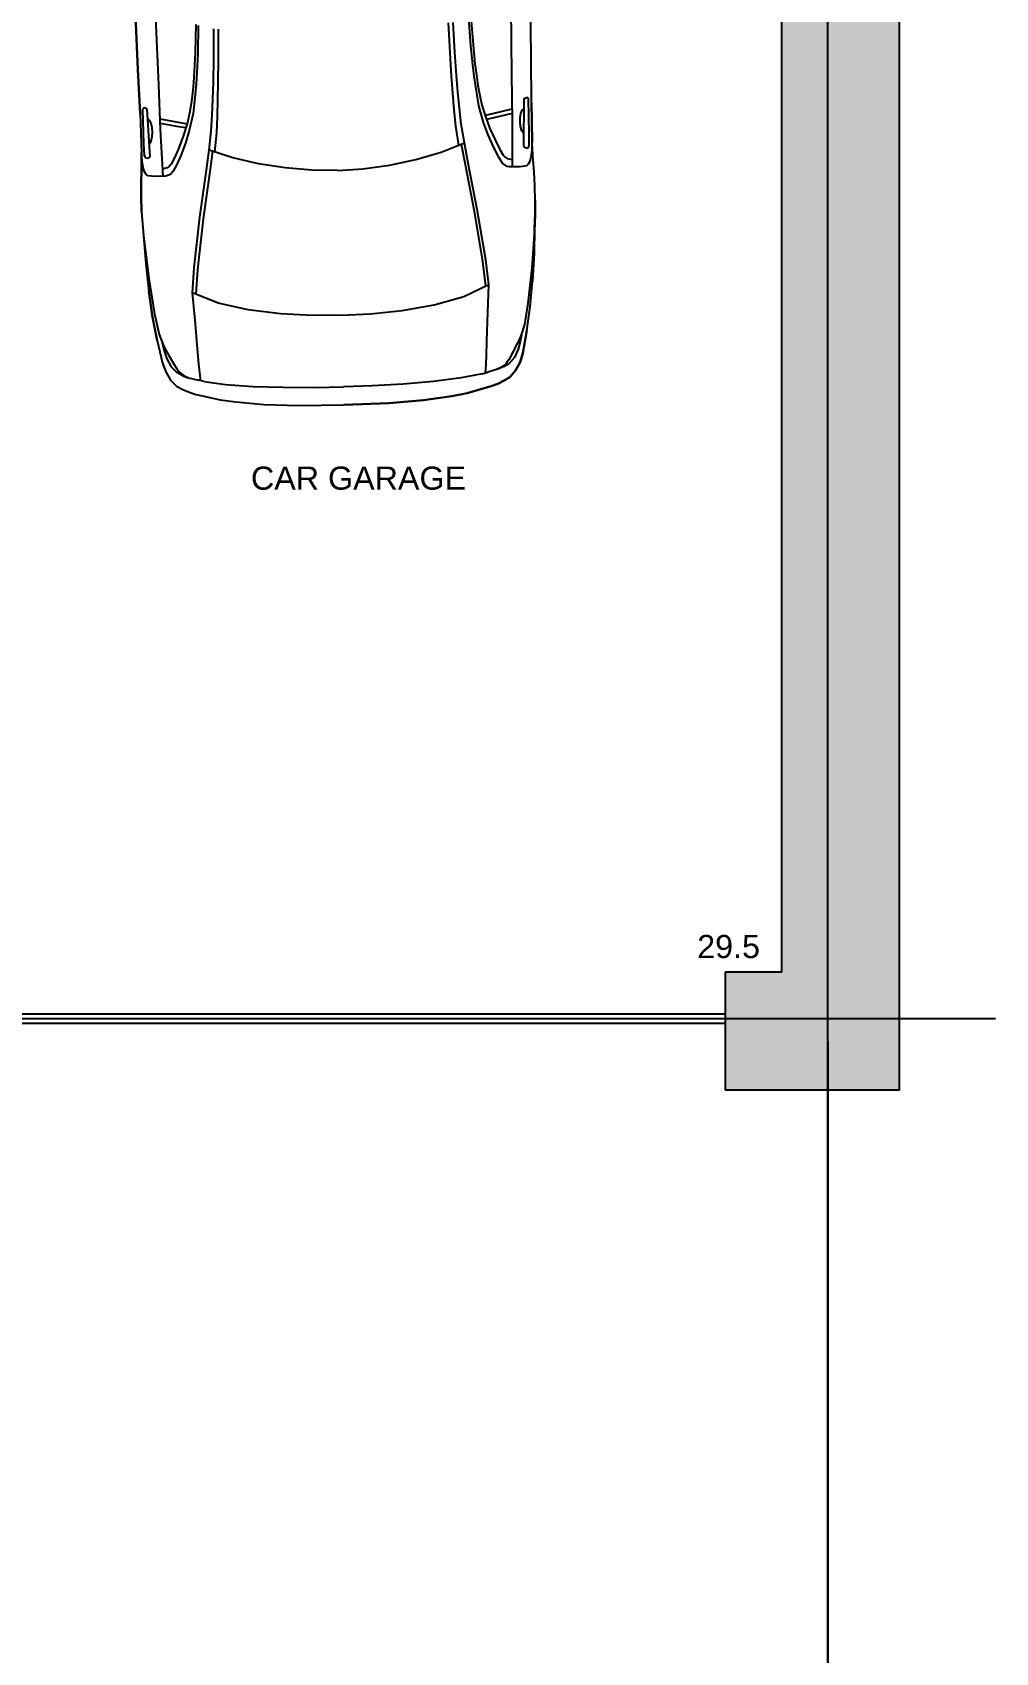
# Model space of a CAD drawing. Header units: millimetres. Extents: x 11159 to 50121, y 18346 to 37577.
# Drawn here: x 24991 to 29161, y 23811 to 30825 of the extents above; entities that cross this region are included whole.
import ezdxf

# ---------------------------------------------------------------- set-up
doc = ezdxf.new("R2010")
doc.units = ezdxf.units.MM
for name, color, linetype in [('area', 1, 'Continuous'), ('axis', 40, 'Continuous'), ('dim', 7, 'Continuous'), ('furniture', 34, 'Continuous'), ('HATCH', 8, 'Continuous'), ('wall', 5, 'Continuous')]:
    doc.layers.add(name, color=color, linetype=linetype)
doc.styles.add('KOTE', font='romrust.shx', dxfattribs={"width": 0.8})
doc.styles.get("Standard").update_dxf_attribs({"font": 'arial.ttf'})
doc.dimstyles.new('ayala 50', dxfattribs={"dimscale": 50, "dimtxt": 2.5, "dimasz": 1, "dimexe": 1, "dimexo": 2, "dimgap": 1, "dimtad": 1, "dimdec": 0, "dimzin": 9, "dimdsep": 46, "dimtxsty": 'KOTE', "dimblk": 'ARCHTICK', "dimcen": 0, "dimdle": 1, "dimclrd": 4, "dimclre": 4, "dimclrt": 3, "dimadec": 0, "dimazin": 0, "dimtfac": 0.666667, "dimtdec": 0, "dimtix": 1, "dimtmove": 2, "dimatfit": 0, "dimfxl": 1, "dimtvp": 1, "dimtolj": 1, "dimarcsym": 0})

# ---------------------------------------------------------------- blocks, each defined once
blk = doc.blocks.new('mers')
at = {"color": 0, "linetype": 'Continuous'}
for p, q in [((571.6, 1782.4), (386.9, 1591.3)), ((386.9, 1591.3), (571.6, 1782.4)), ((602.7, 1690.7), (399.7, 1481.2)), ((386.9, 1591.3), (254.9, 1453.6)), ((254.9, 1453.6), (386.9, 1591.3)), ((399.7, 1481.2), (264.1, 1341.6)), ((700.1, 1542.7), (610.8, 1461.9)), ((704.2, 1531.5), (614.9, 1450.7)), ((646.2, 1384.2), (740.1, 1472.8)), ((254.9, 1453.6), (135.7, 1331.4)), ((254.9, 1453.6), (136.7, 1332.5)), ((148.3, 1292.7), (289.9, 1444.1)), ((170.4, 1350.4), (275.5, 1456.4)), ((261.8, 1408.7), (260.2, 1412.4)), ((261.5, 1401.8), (261.8, 1408.7)), ((275.5, 1456.4), (281.3, 1459.1)), ((285.5, 1455.4), (281.3, 1459.1)), ((289.9, 1444.1), (285.5, 1455.4)), ((548.2, 1407.7), (510.5, 1376.6)), ((610.8, 1461.9), (548.2, 1407.7)), ((614.9, 1450.7), (552.4, 1396.5)), ((659.2, 1367.8), (753.4, 1457.6)), ((264.1, 1341.6), (125.1, 1194.9)), ((137.1, 1314.5), (170.4, 1350.4)), ((186.6, 1333.7), (191.7, 1333.8)), ((191.7, 1333.8), (201, 1336.5)), ((201, 1336.5), (218, 1346.5)), ((218, 1346.5), (231.7, 1358.3)), ((231.7, 1358.3), (245.5, 1372.8)), ((245.5, 1372.8), (256.5, 1387.9)), ((256.5, 1387.9), (261.5, 1401.8)), ((283.6, 1361.6), (328.1, 1294.2)), ((296.2, 1374.6), (340.8, 1307.2)), ((477.8, 1336.4), (412.2, 1285.9)), ((473.7, 1347.6), (438.5, 1321.8)), ((510.5, 1376.6), (473.7, 1347.6)), ((514.6, 1365.4), (477.8, 1336.4)), ((552.4, 1396.5), (514.6, 1365.4)), ((571.3, 1315.6), (646.2, 1384.2)), ((584.1, 1298.7), (659.2, 1367.8)), ((79.4, 1279.7), (39.6, 1243.3)), ((39.6, 1243.3), (79.4, 1279.7)), ((112.7, 1310.4), (79.4, 1279.7)), ((79.4, 1279.7), (112.7, 1310.4)), ((81.6, 1252.1), (84.8, 1265.3)), ((84.8, 1265.3), (94, 1282.3)), ((94, 1282.3), (112, 1306.1)), ((112, 1306.1), (135.7, 1331.4)), ((136.7, 1332.5), (112.7, 1310.4)), ((112.7, 1310.4), (136.7, 1332.5)), ((131.1, 1302.7), (132.5, 1307.8)), ((136.8, 1294.6), (131.1, 1302.7)), ((132.5, 1307.8), (137.1, 1314.5)), ((136.8, 1294.6), (148.3, 1292.7)), ((362.2, 1274.9), (311.7, 1250.1)), ((328.1, 1294.2), (346.4, 1267.2)), ((340.8, 1307.2), (362.4, 1275.1)), ((412.2, 1285.9), (347.3, 1247.3)), ((403.1, 1298.2), (362.2, 1274.9)), ((438.5, 1321.8), (403.1, 1298.2)), ((464.7, 1221.5), (517.5, 1267.6)), ((517.5, 1267.6), (571.3, 1315.6)), ((529.8, 1249.5), (584.1, 1298.7)), ((-2.8, 1202.6), (-48.3, 1157)), ((-48.3, 1157), (-2.8, 1202.6)), ((39.6, 1243.3), (-2.8, 1202.6)), ((-2.8, 1202.6), (39.6, 1243.3)), ((82.5, 1242.8), (81.6, 1252.1)), ((99.9, 1219.1), (82.5, 1242.8)), ((134.2, 1186.3), (99.9, 1219.1)), ((164.8, 1206.1), (146.7, 1217.6)), ((175.2, 1204.2), (164.8, 1206.1)), ((187.5, 1205.2), (175.2, 1204.2)), ((214.8, 1212.7), (187.5, 1205.2)), ((243.3, 1200.1), (199.9, 1185.1)), ((258.2, 1227.7), (214.8, 1212.7)), ((296.8, 1222.5), (243.3, 1200.1)), ((311.7, 1250.1), (258.2, 1227.7)), ((347.3, 1247.3), (296.8, 1222.5)), ((411.5, 1177.1), (464.8, 1221.5)), ((422, 1154.5), (476.1, 1201.1)), ((476.1, 1201.1), (529.8, 1249.5)), ((-48.3, 1157), (-85.5, 1117.5)), ((-48.3, 1157), (-85.5, 1117.5)), ((142.2, 1182.2), (134.2, 1186.3)), ((149.9, 1178.5), (142.2, 1182.2)), ((160.3, 1176.6), (149.9, 1178.5)), ((172.6, 1177.6), (160.3, 1176.6)), ((199.9, 1185.1), (172.6, 1177.6)), ((273.9, 1075.2), (345.8, 1126.9)), ((345.8, 1126.9), (411.5, 1177.1)), ((391.6, 1029.8), (345.8, 1126.9)), ((356.9, 1103.4), (422, 1154.5)), ((-118.5, 1079.7), (-237.8, 934.7)), ((-129.9, 1065.9), (-201.3, 988.1)), ((-129.9, 1065.9), (-201.3, 988.1)), ((-130.8, 1064.9), (-130.5, 1064.6)), ((-85.5, 1117.5), (-129.9, 1065.9)), ((-85.5, 1117.5), (-118.5, 1079.7)), ((106.8, 956.1), (273.9, 1075.2)), ((279.6, 1061.3), (112, 941.3)), ((352.1, 1113.5), (279.6, 1061.3)), ((-201.3, 988.1), (-279, 895.2)), ((-201.3, 988.1), (-279, 895.2)), ((449.3, 931.1), (391.6, 1029.8)), ((-237.8, 934.7), (-331.6, 811.8)), ((-68.9, 823.9), (106.8, 956.1)), ((112, 941.3), (-64.3, 808.2)), ((515.8, 834.6), (449.3, 931.1)), ((-348.2, 807.6), (-279, 895.2)), ((-279, 895.2), (-348.1, 807.6)), ((-348.1, 807.6), (-408.9, 724)), ((-408.9, 724), (-348.1, 807.6)), ((-331.6, 811.8), (-383.9, 735.4)), ((-153.4, 754.5), (-68.9, 823.9)), ((-64.3, 808.2), (-147.1, 740.1)), ((588, 744), (515.8, 834.6)), ((-408.9, 724), (-463.7, 640.2)), ((-408.9, 724), (-463.7, 640.2)), ((-383.9, 735.4), (-403.9, 692.2)), ((-231.2, 665.6), (-153.4, 754.5)), ((-109, 643.1), (-152.9, 754.9)), ((662.9, 662.9), (588, 744)), ((1367.8, 659.2), (1457.6, 753.4)), ((1384.2, 646.2), (1472.8, 740.1)), ((1531.5, 704.2), (1450.7, 614.9)), ((-463.7, 640.2), (-481.4, 603.8)), ((-463.7, 640.2), (-481.4, 603.8)), ((-436.8, 639.3), (-449.9, 601.2)), ((-417.9, 674.6), (-436.8, 639.3)), ((-420.6, 642.5), (-428.7, 615.8)), ((-412.6, 667.9), (-420.6, 642.5)), ((-399.7, 701.2), (-417.9, 674.6)), ((-403.9, 692.2), (-412.6, 667.9)), ((-314.4, 571.5), (-231.2, 665.6)), ((-40.8, 528.4), (-109, 643.1)), ((662.9, 662.9), (744, 588)), ((1298.7, 584.1), (1367.8, 659.2)), ((1315.6, 571.3), (1384.2, 646.2)), ((1542.7, 700.1), (1461.9, 610.8)), ((-492.6, 563.8), (-494, 526.8)), ((-492.6, 563.8), (-494, 526.8)), ((-481.4, 603.8), (-492.6, 563.8)), ((-481.4, 603.8), (-492.6, 563.8)), ((-449.9, 601.2), (-450.8, 567.1)), ((-443.2, 541.5), (-450.8, 567.1)), ((-440, 567.1), (-441.3, 557.9)), ((-438.8, 577.4), (-440, 567.1)), ((-436.8, 585.9), (-438.8, 577.4)), ((-433.3, 599.4), (-436.8, 585.9)), ((-428.7, 615.8), (-433.3, 599.4)), ((-356.7, 523.3), (-314.4, 571.5)), ((744, 588), (834.6, 515.8)), ((1249.5, 529.8), (1298.7, 584.1)), ((1267.6, 517.5), (1315.6, 571.3)), ((1450.7, 614.9), (1396.5, 552.4)), ((1461.9, 610.8), (1407.7, 548.2)), ((1690.7, 602.7), (1481.2, 399.7)), ((1591.3, 386.9), (1782.4, 571.6)), ((1591.3, 386.9), (1782.4, 571.6)), ((-494, 526.8), (-485.9, 498.2)), ((-494, 526.8), (-485.9, 498.2)), ((-485.9, 498.2), (-476.6, 472.7)), ((-485.9, 498.2), (-476.6, 472.7)), ((-443.2, 541.5), (-435, 519.6)), ((-441.3, 557.9), (-440.1, 540.8)), ((-440.1, 540.8), (-436.7, 529.3)), ((-436.7, 529.3), (-429.8, 510.3)), ((-435, 519.6), (-410.5, 475.9)), ((-399.2, 474.7), (-356.7, 523.3)), ((42.7, 416), (-40.8, 528.4)), ((834.6, 515.8), (931.1, 449.3)), ((1201.1, 476.1), (1249.5, 529.8)), ((1221.5, 464.7), (1267.6, 517.5)), ((1365.4, 514.6), (1336.4, 477.8)), ((1376.6, 510.5), (1347.6, 473.7)), ((1396.5, 552.4), (1365.4, 514.6)), ((1407.7, 548.2), (1376.6, 510.5)), ((-476.6, 472.7), (-464.8, 446.5)), ((-476.6, 472.7), (-464.8, 446.5)), ((-464.8, 446.5), (-407.3, 349.5)), ((-464.8, 446.5), (-407.3, 349.5)), ((-397.8, 454), (-410.5, 475.9)), ((-403.8, 464.3), (-402.7, 468.9)), ((-402.7, 468.9), (-401.4, 471.6)), ((-401.4, 471.6), (-399.2, 474.7)), ((-397.8, 454), (-342.8, 378.5)), ((931.1, 449.3), (1029.8, 391.6)), ((1103.4, 356.9), (1154.5, 422)), ((1154.5, 422), (1201.1, 476.1)), ((1177.1, 411.5), (1221.5, 464.8)), ((1336.4, 477.8), (1285.9, 412.2)), ((1321.8, 438.5), (1298.2, 403.1)), ((1347.6, 473.7), (1321.8, 438.5)), ((-342.8, 378.5), (-266.7, 285.8)), ((132.4, 311.2), (42.7, 416)), ((1029.8, 391.6), (1126.9, 345.8)), ((1113.5, 352.1), (1061.3, 279.6)), ((1126.9, 345.8), (1177.1, 411.5)), ((1285.9, 412.2), (1247.3, 347.3)), ((1274.9, 362.2), (1250.1, 311.7)), ((1298.2, 403.1), (1274.9, 362.2)), ((1307.2, 340.8), (1275.1, 362.4)), ((1481.2, 399.7), (1341.6, 264.1)), ((1453.6, 254.9), (1591.3, 386.9)), ((1453.6, 254.9), (1591.3, 386.9)), ((-407.3, 349.5), (-367.4, 293.7)), ((-407.3, 349.5), (-367.4, 293.7)), ((-367.4, 293.7), (-291, 196.8)), ((-367.4, 293.7), (-291, 196.8)), ((-266.7, 285.8), (-179, 186.9)), ((219.5, 219.5), (132.4, 311.2)), ((1075.2, 273.9), (1126.9, 345.8)), ((1222.5, 296.8), (1200.1, 243.3)), ((1247.3, 347.3), (1222.5, 296.8)), ((1250.1, 311.7), (1227.7, 258.2)), ((1294.2, 328.1), (1267.2, 346.4)), ((1292.7, 148.3), (1444.1, 289.9)), ((1361.6, 283.6), (1294.2, 328.1)), ((1374.6, 296.2), (1307.2, 340.8)), ((1444.1, 289.9), (1455.4, 285.5)), ((1455.4, 285.5), (1459.1, 281.3)), ((1456.4, 275.5), (1459.1, 281.3)), ((219.5, 219.5), (311.2, 132.4)), ((1061.3, 279.6), (941.3, 112)), ((956.1, 106.8), (1075.2, 273.9)), ((1200.1, 243.3), (1185.1, 199.9)), ((1341.6, 264.1), (1194.9, 125.1)), ((1212.7, 214.8), (1205.2, 187.5)), ((1227.7, 258.2), (1212.7, 214.8)), ((1453.6, 254.9), (1331.4, 135.7)), ((1332.5, 136.7), (1453.6, 254.9)), ((1336.5, 201), (1346.5, 218)), ((1346.5, 218), (1358.3, 231.7)), ((1350.4, 170.4), (1456.4, 275.5)), ((1358.3, 231.7), (1372.8, 245.5)), ((1372.8, 245.5), (1387.9, 256.5)), ((1387.9, 256.5), (1401.8, 261.5)), ((1401.8, 261.5), (1408.7, 261.8)), ((1408.7, 261.8), (1412.4, 260.2)), ((-291, 196.8), (-190.6, 84.7)), ((-291, 196.8), (-190.6, 84.7)), ((-179, 186.9), (-87.5, 89.2)), ((1177.6, 172.6), (1176.6, 160.3)), ((1176.6, 160.3), (1178.5, 149.9)), ((1185.1, 199.9), (1177.6, 172.6)), ((1178.5, 149.9), (1182.2, 142.2)), ((1182.2, 142.2), (1186.3, 134.2)), ((1205.2, 187.5), (1204.2, 175.2)), ((1204.2, 175.2), (1206.1, 164.8)), ((1206.1, 164.8), (1217.6, 146.7)), ((1294.6, 136.8), (1292.7, 148.3)), ((1314.5, 137.1), (1350.4, 170.4)), ((1333.7, 186.6), (1333.8, 191.7)), ((1333.8, 191.7), (1336.5, 201)), ((-190.6, 84.7), (-54.7, -54.7)), ((-190.6, 84.7), (-54.7, -54.7)), ((-87.5, 89.2), (0, 0)), ((311.2, 132.4), (416, 42.7)), ((941.3, 112), (808.2, -64.3)), ((823.9, -68.9), (956.1, 106.8)), ((1186.3, 134.2), (1219.1, 99.9)), ((1219.1, 99.9), (1242.8, 82.5)), ((1242.8, 82.5), (1252.1, 81.6)), ((1243.3, 39.6), (1279.7, 79.4)), ((1243.3, 39.6), (1279.7, 79.4)), ((1252.1, 81.6), (1265.3, 84.8)), ((1265.3, 84.8), (1282.3, 94)), ((1279.7, 79.4), (1310.4, 112.7)), ((1279.7, 79.4), (1310.4, 112.7)), ((1282.3, 94), (1306.1, 112)), ((1294.6, 136.8), (1302.7, 131.1)), ((1302.7, 131.1), (1307.8, 132.5)), ((1306.1, 112), (1331.4, 135.7)), ((1307.8, 132.5), (1314.5, 137.1)), ((1310.4, 112.7), (1332.5, 136.7)), ((1310.4, 112.7), (1332.5, 136.7)), ((89.2, -87.5), (0, 0)), ((416, 42.7), (528.4, -40.8)), ((1202.6, -2.8), (1243.3, 39.6)), ((1202.6, -2.8), (1243.3, 39.6)), ((-54.7, -54.7), (84.7, -190.6)), ((84.7, -190.6), (-54.7, -54.7)), ((528.4, -40.8), (643.1, -109)), ((808.2, -64.3), (740.1, -147.1)), ((754.5, -153.4), (823.9, -68.9)), ((1117.5, -85.5), (1157, -48.3)), ((1157, -48.3), (1117.5, -85.5)), ((1157, -48.3), (1202.6, -2.8)), ((1157, -48.3), (1202.6, -2.8)), ((186.9, -179), (89.2, -87.5)), ((643.1, -109), (754.9, -152.9)), ((1079.7, -118.5), (934.7, -237.8)), ((988.1, -201.3), (1065.9, -129.9)), ((1065.9, -129.9), (988.1, -201.3)), ((1064.9, -130.8), (1064.6, -130.5)), ((1065.9, -129.9), (1117.5, -85.5)), ((1117.5, -85.5), (1079.7, -118.5)), ((84.7, -190.6), (196.8, -291)), ((196.8, -291), (84.7, -190.6)), ((285.8, -266.7), (186.9, -179)), ((665.6, -231.2), (754.5, -153.4)), ((895.2, -279), (988.1, -201.3)), ((988.1, -201.3), (895.2, -279)), ((378.5, -342.8), (285.8, -266.7)), ((571.5, -314.4), (665.6, -231.2)), ((807.6, -348.1), (895.2, -279)), ((807.6, -348.2), (895.2, -279)), ((934.7, -237.8), (811.8, -331.6)), ((196.8, -291), (293.7, -367.4)), ((293.7, -367.4), (196.8, -291)), ((454, -397.8), (378.5, -342.8)), ((523.3, -356.7), (571.5, -314.4)), ((724, -408.9), (807.6, -348.1)), ((724, -408.9), (807.6, -348.1)), ((811.8, -331.6), (735.4, -383.9)), ((293.7, -367.4), (349.5, -407.3)), ((349.5, -407.3), (293.7, -367.4)), ((349.5, -407.3), (446.5, -464.8)), ((446.5, -464.8), (349.5, -407.3)), ((454, -397.8), (475.9, -410.5)), ((464.3, -403.8), (468.9, -402.7)), ((468.9, -402.7), (471.6, -401.4)), ((471.6, -401.4), (474.7, -399.2)), ((474.7, -399.2), (523.3, -356.7)), ((519.6, -435), (475.9, -410.5)), ((642.5, -420.6), (615.8, -428.7)), ((674.6, -417.9), (639.3, -436.8)), ((640.2, -463.7), (724, -408.9)), ((724, -408.9), (640.2, -463.7)), ((667.9, -412.6), (642.5, -420.6)), ((692.2, -403.9), (667.9, -412.6)), ((701.2, -399.7), (674.6, -417.9)), ((735.4, -383.9), (692.2, -403.9)), ((446.5, -464.8), (472.7, -476.6)), ((472.7, -476.6), (446.5, -464.8)), ((472.7, -476.6), (498.2, -485.9)), ((498.2, -485.9), (472.7, -476.6)), ((498.2, -485.9), (526.8, -494)), ((526.8, -494), (498.2, -485.9)), ((529.3, -436.7), (510.3, -429.8)), ((541.5, -443.2), (519.6, -435)), ((540.8, -440.1), (529.3, -436.7)), ((557.9, -441.3), (540.8, -440.1)), ((541.5, -443.2), (567.1, -450.8)), ((567.1, -440), (557.9, -441.3)), ((563.8, -492.6), (603.8, -481.4)), ((603.8, -481.4), (563.8, -492.6)), ((577.4, -438.8), (567.1, -440)), ((601.2, -449.9), (567.1, -450.8)), ((585.9, -436.8), (577.4, -438.8)), ((599.4, -433.3), (585.9, -436.8)), ((615.8, -428.7), (599.4, -433.3)), ((639.3, -436.8), (601.2, -449.9)), ((603.8, -481.4), (640.2, -463.7)), ((640.2, -463.7), (603.8, -481.4)), ((526.8, -494), (563.8, -492.6)), ((563.8, -492.6), (526.8, -494))]:
    blk.add_line(p, q, dxfattribs=at)
blk = doc.blocks.new('_ArchTick')
at = {"color": 0, "linetype": 'ByBlock', "const_width": 0.15}
blk.add_lwpolyline([(-0.5, -0.5), (0.5, 0.5)], dxfattribs=at)
blk = doc.blocks.new('*D58')
at = {"layer": 'Defpoints', "color": 0, "transparency": 16777216}
for p in [(28435.1, 26556.4), (24235.1, 19753.4), (28435.1, 19753.4)]:
    blk.add_point(p, dxfattribs=at)
at = {"layer": 'dim', "color": 4, "lineweight": -2, "transparency": 16777216}
for p, q in [((28435.1, 26456.4), (28435.1, 19653.4)), ((24135.1, 19753.4), (28535.1, 19753.4))]:
    blk.add_line(p, q, dxfattribs=at)
at = {"layer": 'dim', "color": 4, "lineweight": -2, "transparency": 16777216, "xscale": 100, "yscale": 100, "zscale": 100, "rotation": 180}
blk.add_blockref('_ArchTick', (24235.1, 19753.4), dxfattribs=at)
at = {"layer": 'dim', "color": 4, "lineweight": -2, "transparency": 16777216, "xscale": 100, "yscale": 100, "zscale": 100}
blk.add_blockref('_ArchTick', (28435.1, 19753.4), dxfattribs=at)
at = {"layer": 'dim', "color": 3, "transparency": 16777216, "insert": (26335.1, 19873.4), "char_height": 200, "attachment_point": 5, "style": 'KOTE'}
blk.add_mtext('\\A1;4200', dxfattribs=at)
blk = doc.blocks.new('*D59')
at = {"layer": 'Defpoints', "color": 0, "transparency": 16777216}
for p in [(28435.1, 26556.4), (13435.1, 23556.4), (28435.1, 19246.4)]:
    blk.add_point(p, dxfattribs=at)
at = {"layer": 'dim', "color": 4, "lineweight": -2, "transparency": 16777216}
for p, q in [((28435.1, 26456.4), (28435.1, 19146.4)), ((13435.1, 23456.4), (13435.1, 19146.4)), ((13335.1, 19246.4), (28535.1, 19246.4))]:
    blk.add_line(p, q, dxfattribs=at)
at = {"layer": 'dim', "color": 4, "lineweight": -2, "transparency": 16777216, "xscale": 100, "yscale": 100, "zscale": 100, "rotation": 180}
blk.add_blockref('_ArchTick', (13435.1, 19246.4), dxfattribs=at)
at = {"layer": 'dim', "color": 4, "lineweight": -2, "transparency": 16777216, "xscale": 100, "yscale": 100, "zscale": 100}
blk.add_blockref('_ArchTick', (28435.1, 19246.4), dxfattribs=at)
at = {"layer": 'dim', "color": 3, "transparency": 16777216, "insert": (20935.1, 19366.4), "char_height": 200, "attachment_point": 5, "style": 'KOTE'}
blk.add_mtext('\\A1;15000', dxfattribs=at)

msp = doc.modelspace()

# ---------------------------------------------------------------- hatches: boundary and pattern name
at = {"layer": 'HATCH', "true_color": 0x2b2b2b}
h = msp.add_hatch(color=250, dxfattribs=at)
h.dxf.hatch_style = 1
h.paths.add_polyline_path([(28745.1, 35266.4), (23290.1, 35266.4), (23290.1, 34756.4), (24035.1, 34756.4), (24035.1, 33047.5), (23905.1, 33047.5), (23905.1, 32525.3), (24035.1, 32525.3), (24035.1, 30816.4), (20510.1, 30816.4), (20510.1, 29176.4), (20835.1, 29176.4), (20835.1, 29296.4), (20760.1, 29296.4), (20760.1, 30696.4), (21640.1, 30696.4), (21640.1, 29296.4), (21545.1, 29296.4), (21545.1, 29176.4), (21855.1, 29176.4), (21855.1, 29296.4), (21760.1, 29296.4), (21760.1, 30696.4), (23235.1, 30696.4), (23235.1, 30296.4), (24035.1, 30296.4), (24035.1, 29296.4), (22565.1, 29296.4), (22565.1, 29176.4), (23290.1, 29176.4), (23290.1, 28981.4), (23410.1, 28981.4), (23410.1, 29176.4), (24425.1, 29176.4), (24425.1, 28981.4), (24545.1, 28981.4), (24545.1, 34756.4), (28235.1, 34756.4), (28235.1, 26756.4), (27990.1, 26756.4), (27990.1, 26246.4), (28745.1, 26246.4)])
h.paths.add_polyline_path([(24035.1, 30416.4), (23355.1, 30416.4), (23355.1, 30696.4), (24035.1, 30696.4)], flags=16)
h.paths.add_polyline_path([(24790.1, 26756.4), (24545.1, 26756.4), (24545.1, 28171.4), (24425.1, 28171.4), (24425.1, 27976.4), (23410.1, 27976.4), (23410.1, 28171.4), (23290.1, 28171.4), (23290.1, 27976.4), (22565.1, 27976.4), (22565.1, 27856.4), (24035.1, 27856.4), (24035.1, 24356.4), (23500.1, 24356.4), (23500.1, 23846.4), (24545.1, 23846.4), (24545.1, 26246.4), (24790.1, 26246.4)])
h.paths.add_polyline_path([(21990.1, 24356.4), (21230.1, 24356.4), (21230.1, 27856.4), (21855.1, 27856.4), (21855.1, 27976.4), (20510.1, 27976.4), (20510.1, 27856.4), (21110.1, 27856.4), (21110.1, 24356.4), (20760.1, 24356.4), (20760.1, 24506.4), (20510.1, 24506.4), (20510.1, 23756.4), (20045.1, 23756.4), (20045.1, 23246.4), (20945.1, 23246.4), (20945.1, 23846.4), (21990.1, 23846.4)])
h.paths.add_polyline_path([(17625.1, 23756.4), (17160.1, 23756.4), (17160.1, 24551.3), (16910.1, 24551.3), (16910.1, 24356.4), (15680.1, 24356.4), (15680.1, 23846.4), (16725.1, 23846.4), (16725.1, 23246.4), (17625.1, 23246.4)])
h.paths.add_polyline_path([(14170.1, 24356.4), (13635.1, 24356.4), (13635.1, 27856.4), (16910.1, 27856.4), (16910.1, 26261.3), (17160.1, 26261.3), (17160.1, 30816.4), (17160.1, 31066.4), (16910.1, 31066.4), (16910.1, 30816.4), (16090.1, 30816.4), (16090.1, 30696.4), (16910.1, 30696.4), (16910.1, 27976.4), (13635.1, 27976.4), (13635.1, 28801.4), (13125.1, 28801.4), (13125.1, 23846.4), (14170.1, 23846.4)])
h.paths.add_polyline_path([(13635.1, 34756.4), (14380.1, 34756.4), (14380.1, 35266.4), (13125.1, 35266.4), (13125.1, 30311.4), (13635.1, 30311.4), (13635.1, 30696.4), (14380.1, 30696.4), (14380.1, 30816.4), (13635.1, 30816.4)])
h.paths.add_polyline_path([(17980.1, 35266.4), (16090.1, 35266.4), (16090.1, 34756.4), (16910.1, 34756.4), (16910.1, 34506.4), (17160.1, 34506.4), (17160.1, 34756.4), (17980.1, 34756.4)])
h.paths.add_polyline_path([(21580.1, 35266.4), (19690.1, 35266.4), (19690.1, 34756.4), (21580.1, 34756.4)])
h.paths.add_polyline_path([(20533, 36456.4), (20133, 36456.4), (20133, 36056.4), (20533, 36056.4)])
h.paths.add_polyline_path([(17537.2, 36456.4), (17137.2, 36456.4), (17137.2, 36056.4), (17537.2, 36056.4)])
h.paths.add_polyline_path([(20945.1, 21356.4), (20435.1, 21356.4), (20435.1, 20846.4), (20945.1, 20846.4)])
h.paths.add_polyline_path([(17235.1, 21356.4), (16725.1, 21356.4), (16725.1, 20846.4), (17235.1, 20846.4)])
h.paths.add_polyline_path([(19180.1, 30816.4), (17160.1, 30816.4), (17160.1, 30696.4), (19180.1, 30696.4)])

# ---------------------------------------------------------------- linework, layer by layer
at = {"layer": 'axis'}
for p, q in [((28435.1, 18746.4), (28435.1, 35956.4)), ((11559, 26556.4), (29161.1, 26556.4))]:
    msp.add_line(p, q, dxfattribs=at)
at = {"layer": 'furniture', "color": 34, "linetype": 'ByBlock'}
for p, q in [((24790.1, 26576.4), (27990.1, 26576.4)), ((24790.1, 26536.4), (27990.1, 26536.4))]:
    msp.add_line(p, q, dxfattribs=at)
at = {"layer": 'wall', "color": 5}
for p, q in [((28745.1, 26246.4), (28745.1, 35266.4)), ((28235.1, 26756.4), (28235.1, 34756.4)), ((28235.1, 26756.4), (27990.1, 26756.4)), ((27990.1, 26756.4), (27990.1, 26246.4)), ((28745.1, 26246.4), (27990.1, 26246.4))]:
    msp.add_line(p, q, dxfattribs=at)

# ---------------------------------------------------------------- block references
at = {"linetype": 'ByBlock', "rotation": 46.57232748103247}
msp.add_blockref('mers', (26337.7, 29289.9), dxfattribs=at)

# ---------------------------------------------------------------- texts
at = {"color": 3, "linetype": 'Continuous', "insert": (25937.4, 28945.3), "char_height": 100, "attachment_point": 1}
msp.add_mtext('CAR GARAGE', dxfattribs=at)
at = {"layer": 'area', "color": 250, "linetype": 'Continuous', "insert": (27869.3, 26917.8), "char_height": 100, "attachment_point": 1}
msp.add_mtext('29.5', dxfattribs=at)

# ---------------------------------------------------------------- dimensions: what is measured, and where the dimension line sits
at = {"layer": 'dim'}
for base, p1, picture, middle in [((28435.1, 19246.4), (13435.1, 23556.4), '*D59', (20935.1, 19366.4)), ((28435.1, 19753.4), (24235.1, 19753.4), '*D58', (26335.1, 19873.4))]:
    dim = msp.add_linear_dim(base=base, p1=p1, p2=(28435.1, 26556.4), dimstyle='ayala 50', override={"dimscale": 1, "dimtxt": 200, "dimasz": 100, "dimexe": 100, "dimexo": 100, "dimgap": 20, "dimdle": 100}, dxfattribs=at)
    dim.commit()
    dim.dimension.update_dxf_attribs({"geometry": picture, "text_midpoint": middle})

doc.saveas('drawing.dxf')
